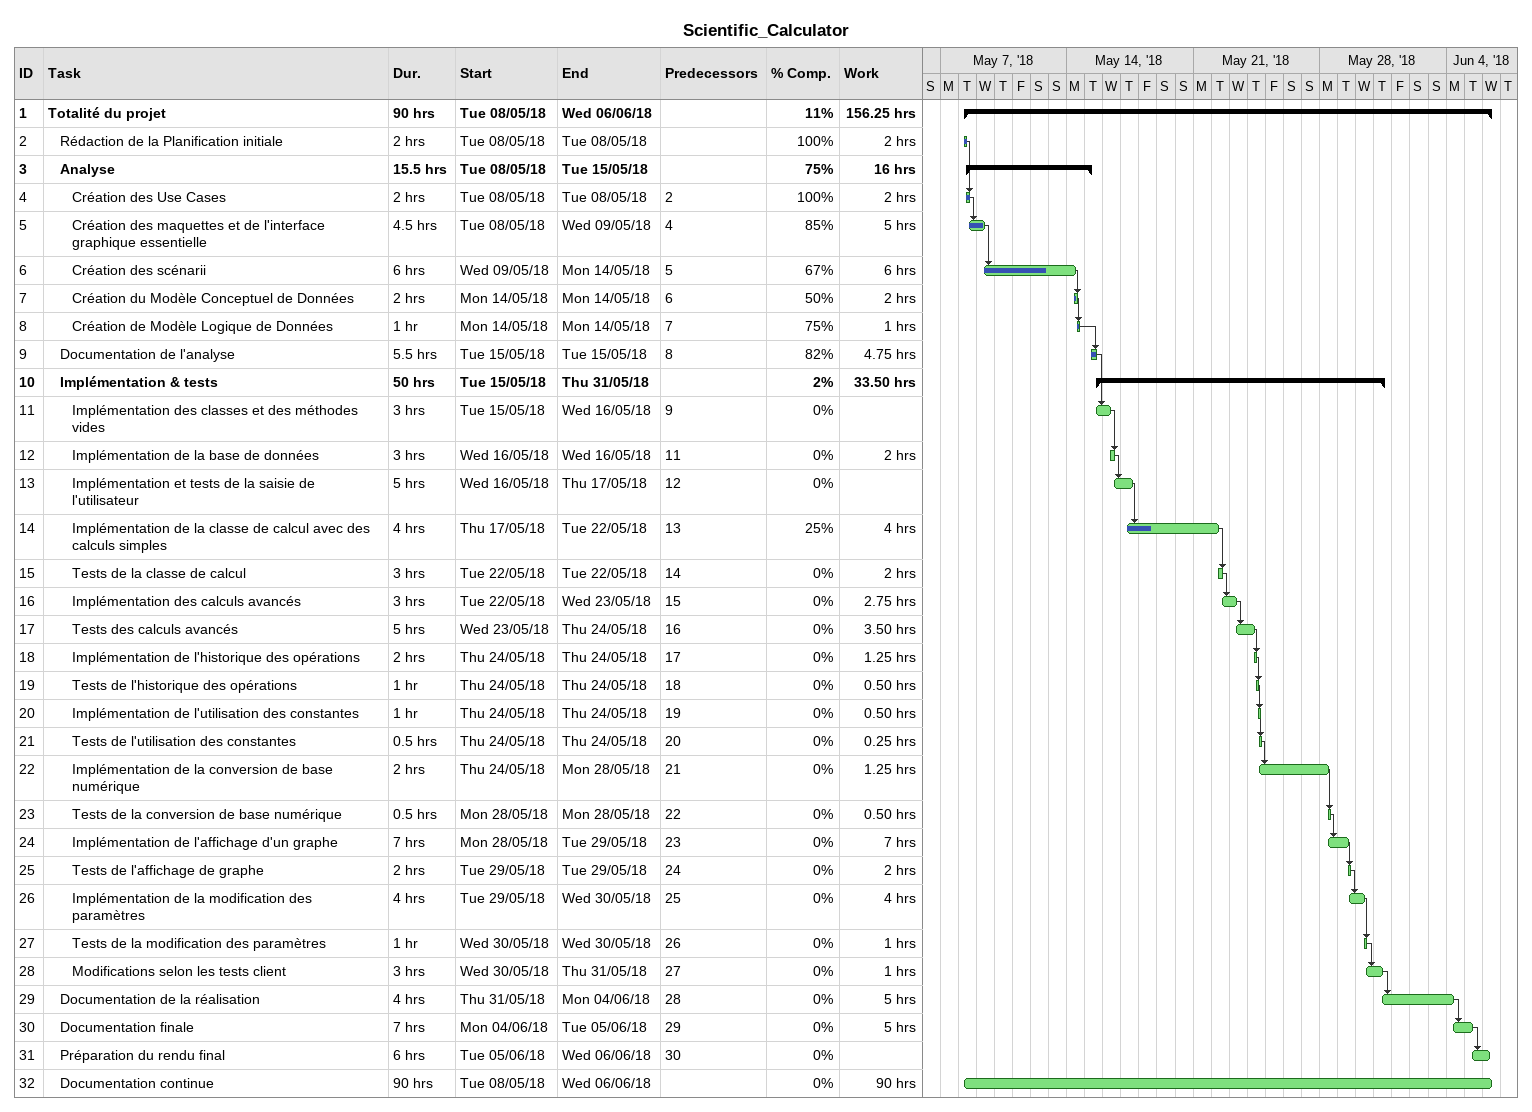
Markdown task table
Scientific_Calculator

| ID | Level | Task | Duration | Start | Finish | Predecessors | % complete | Work (h) |
|---|---|---|---|---|---|---|---|---|
| 1 | 1 | **Totalité du projet** | 90h | 2018-05-08 | 2018-06-06 |  | 11 | 156.25 |
| 2 | 2 | Rédaction de la Planification initiale | 2h | 2018-05-08 | 2018-05-08 |  | 100 | 2 |
| 3 | 2 | **Analyse** | 15.5h | 2018-05-08 | 2018-05-15 |  | 75 | 16 |
| 4 | 3 | Création des Use Cases | 2h | 2018-05-08 | 2018-05-08 | 2 | 100 | 2 |
| 5 | 3 | Création des maquettes et de l'interface graphique essentielle | 4.5h | 2018-05-08 | 2018-05-09 | 4 | 85 | 5 |
| 6 | 3 | Création des scénarii | 6h | 2018-05-09 | 2018-05-14 | 5 | 67 | 6 |
| 7 | 3 | Création du Modèle Conceptuel de Données | 2h | 2018-05-14 | 2018-05-14 | 6 | 50 | 2 |
| 8 | 3 | Création de Modèle Logique de Données | 1h | 2018-05-14 | 2018-05-14 | 7 | 75 | 1 |
| 9 | 2 | Documentation de l'analyse | 5.5h | 2018-05-15 | 2018-05-15 | 8 | 82 | 4.75 |
| 10 | 2 | **Implémentation & tests** | 50h | 2018-05-15 | 2018-05-31 |  | 2 | 33.50 |
| 11 | 3 | Implémentation des classes et des méthodes vides | 3h | 2018-05-15 | 2018-05-16 | 9 | 0 |  |
| 12 | 3 | Implémentation de la base de données | 3h | 2018-05-16 | 2018-05-16 | 11 | 0 | 2 |
| 13 | 3 | Implémentation et tests de la saisie de l'utilisateur | 5h | 2018-05-16 | 2018-05-17 | 12 | 0 |  |
| 14 | 3 | Implémentation de la classe de calcul avec des calculs simples | 4h | 2018-05-17 | 2018-05-22 | 13 | 25 | 4 |
| 15 | 3 | Tests de la classe de calcul | 3h | 2018-05-22 | 2018-05-22 | 14 | 0 | 2 |
| 16 | 3 | Implémentation des calculs avancés | 3h | 2018-05-22 | 2018-05-23 | 15 | 0 | 2.75 |
| 17 | 3 | Tests des calculs avancés | 5h | 2018-05-23 | 2018-05-24 | 16 | 0 | 3.50 |
| 18 | 3 | Implémentation de l'historique des opérations | 2h | 2018-05-24 | 2018-05-24 | 17 | 0 | 1.25 |
| 19 | 3 | Tests de l'historique des opérations | 1h | 2018-05-24 | 2018-05-24 | 18 | 0 | 0.50 |
| 20 | 3 | Implémentation de l'utilisation des constantes | 1h | 2018-05-24 | 2018-05-24 | 19 | 0 | 0.50 |
| 21 | 3 | Tests de l'utilisation des constantes | 0.5h | 2018-05-24 | 2018-05-24 | 20 | 0 | 0.25 |
| 22 | 3 | Implémentation de la conversion de base numérique | 2h | 2018-05-24 | 2018-05-28 | 21 | 0 | 1.25 |
| 23 | 3 | Tests de la conversion de base numérique | 0.5h | 2018-05-28 | 2018-05-28 | 22 | 0 | 0.50 |
| 24 | 3 | Implémentation de l'affichage d'un graphe | 7h | 2018-05-28 | 2018-05-29 | 23 | 0 | 7 |
| 25 | 3 | Tests de l'affichage de graphe | 2h | 2018-05-29 | 2018-05-29 | 24 | 0 | 2 |
| 26 | 3 | Implémentation de la modification des paramètres | 4h | 2018-05-29 | 2018-05-30 | 25 | 0 | 4 |
| 27 | 3 | Tests de la modification des paramètres | 1h | 2018-05-30 | 2018-05-30 | 26 | 0 | 1 |
| 28 | 3 | Modifications selon les tests client | 3h | 2018-05-30 | 2018-05-31 | 27 | 0 | 1 |
| 29 | 2 | Documentation de la réalisation | 4h | 2018-05-31 | 2018-06-04 | 28 | 0 | 5 |
| 30 | 2 | Documentation finale | 7h | 2018-06-04 | 2018-06-05 | 29 | 0 | 5 |
| 31 | 2 | Préparation du rendu final | 6h | 2018-06-05 | 2018-06-06 | 30 | 0 |  |
| 32 | 2 | Documentation continue | 90h | 2018-05-08 | 2018-06-06 |  | 0 | 90 |
